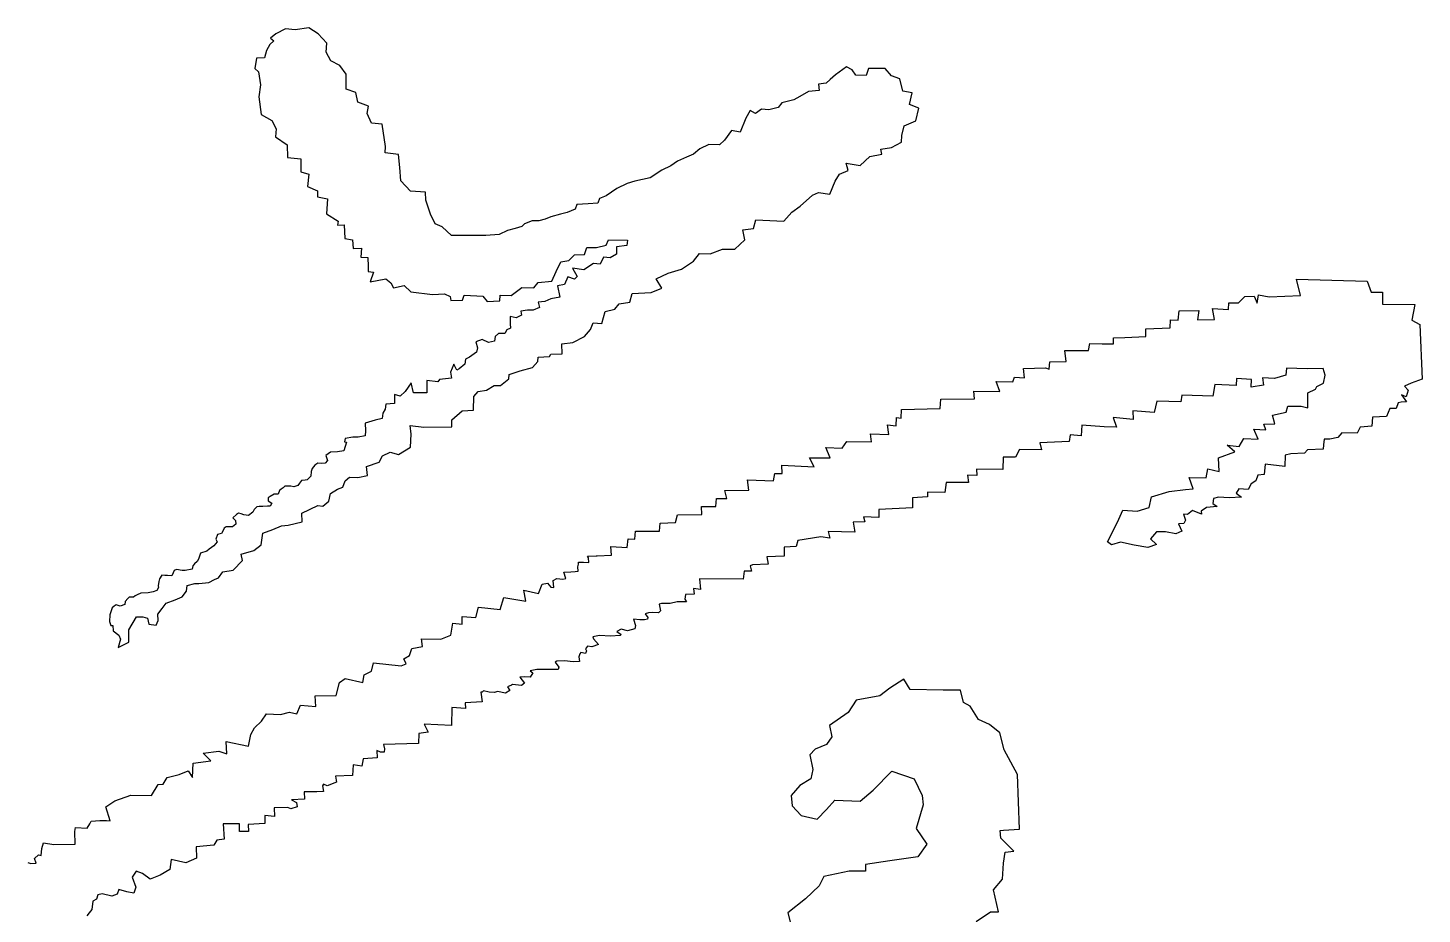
# Model space of a CAD drawing. Header units: inches. Extents: x -1128797 to -980297, y 1991282 to 2033282.
# Drawn here: x -995817.8 to -995566.9, y 1992525.2 to 1992684.8 of the extents above; entities that cross this region are included whole.
import ezdxf

# ---------------------------------------------------------------- set-up
doc = ezdxf.new("R2010")
doc.units = ezdxf.units.IN
doc.header["$MEASUREMENT"] = 0
doc.layers.add('XD修改V1.1', color=1, linetype='Continuous')

# ---------------------------------------------------------------- blocks, each defined once
blk = doc.blocks.new('A$C4CA6255D')
at = {"color": 240}
for p, q in [((293.74, 400.97), (291.89, 399.98)), ((295.63, 400.79), (293.74, 400.97)), ((298.33, 401.15), (295.63, 400.79)), ((300.17, 399.98), (298.33, 401.15)), ((290.72, 397.87), (290.04, 396.74)), ((291.48, 398.63), (290.72, 397.87)), ((291.89, 399.98), (290.85, 399.13)), ((290.85, 399.13), (291.48, 398.63)), ((301.84, 398.14), (300.17, 399.98)), ((301.7, 396.38), (301.84, 398.14)), ((288.11, 395.21), (287.75, 393.19)), ((289.68, 395.3), (288.11, 395.21)), ((290.04, 396.74), (289.68, 395.3)), ((302.6, 394.72), (301.7, 396.38)), ((287.75, 393.19), (288.51, 392.52)), ((288.51, 392.52), (288.87, 390)), ((304.4, 393.78), (302.6, 394.72)), ((305.58, 392.09), (304.4, 393.78)), ((305.58, 389.17), (305.58, 392.09)), ((403.3, 393.5), (401.14, 391.97)), ((404.38, 392.96), (403.3, 393.5)), ((405.1, 391.88), (404.38, 392.96)), ((407.62, 393.18), (407.17, 391.84)), ((409.15, 393.23), (407.62, 393.18)), ((410.86, 393.23), (409.15, 393.23)), ((412.08, 391.79), (410.86, 393.23)), ((288.87, 390), (288.56, 387.66)), ((399.34, 390.31), (397.81, 390.13)), ((397.81, 390.13), (397.99, 388.91)), ((400.1, 391.03), (399.34, 390.31)), ((401.14, 391.97), (400.1, 391.03)), ((407.17, 391.84), (405.1, 391.88)), ((413.74, 391.16), (412.08, 391.79)), ((414.33, 388.8), (413.74, 391.16)), ((288.56, 387.66), (289.01, 384.2)), ((307.47, 388.54), (305.58, 389.17)), ((307.88, 386.65), (307.47, 388.54)), ((309.99, 385.84), (307.88, 386.65)), ((393.03, 387.09), (390.65, 386.48)), ((394.16, 387.74), (393.03, 387.09)), ((395.87, 388.73), (394.16, 387.74)), ((397.99, 388.91), (395.87, 388.73)), ((416.13, 388.44), (414.33, 388.8)), ((415.63, 386.15), (416.13, 388.44)), ((289.01, 384.2), (291.08, 383.07)), ((309.68, 384.4), (309.99, 385.84)), ((310.53, 382.55), (309.68, 384.4)), ((384.48, 385), (383.67, 383.47)), ((385.52, 384.42), (384.48, 385)), ((386.69, 385.27), (385.52, 384.42)), ((388.17, 385.14), (386.69, 385.27)), ((389.97, 385.59), (388.17, 385.14)), ((390.65, 386.48), (389.97, 385.59)), ((417.43, 385.43), (415.63, 386.15)), ((416.85, 383), (417.43, 385.43)), ((291.08, 383.07), (291.93, 381.41)), ((291.93, 381.41), (291.79, 379.84)), ((312.65, 382.33), (310.53, 382.55)), ((313.29, 377.99), (312.65, 382.33)), ((383.67, 383.47), (382.57, 380.79)), ((414.1, 380.12), (414.55, 382.01)), ((414.55, 382.01), (416.85, 383)), ((291.79, 379.84), (294.09, 378.31)), ((379.47, 379.22), (378.52, 378.27)), ((380.82, 381.06), (379.47, 379.22)), ((382.57, 380.79), (380.82, 381.06)), ((412.12, 377.79), (414.06, 378.82)), ((414.06, 378.82), (414.1, 380.12)), ((294.09, 378.31), (294.14, 375.84)), ((294.14, 375.84), (296.75, 375.52)), ((313.24, 376.73), (313.29, 377.99)), ((315.81, 376.37), (313.24, 376.73)), ((316.08, 373.85), (315.81, 376.37)), ((372.08, 375.85), (370.28, 375.08)), ((373.43, 376.43), (372.08, 375.85)), ((374.69, 377.51), (373.43, 376.43)), ((376.45, 378.36), (374.69, 377.51)), ((378.52, 378.27), (376.45, 378.36)), ((405.95, 374.23), (407.89, 376.03)), ((407.89, 376.03), (410.23, 376.44)), ((410.01, 377.47), (412.12, 377.79)), ((410.23, 376.44), (410.01, 377.47)), ((296.75, 375.52), (296.75, 373)), ((296.75, 373), (298.32, 372.56)), ((316.31, 371.24), (316.08, 373.85)), ((367.27, 373.33), (364.97, 371.84)), ((369.02, 374.18), (367.27, 373.33)), ((370.28, 375.08), (369.02, 374.18)), ((401.95, 372.57), (403.66, 373.29)), ((403.21, 374.73), (405.95, 374.23)), ((403.66, 373.29), (403.21, 374.73)), ((298.32, 372.56), (298.05, 370.13)), ((318.2, 369.25), (316.31, 371.24)), ((360.47, 370.72), (358.49, 369.77)), ((362, 371.21), (360.47, 370.72)), ((364.97, 371.84), (362, 371.21)), ((400.05, 368.62), (401.12, 371.21)), ((401.12, 371.21), (401.95, 372.57)), ((298.05, 370.13), (299.99, 369.32)), ((299.99, 369.32), (299.99, 368.1)), ((299.99, 368.1), (301.97, 367.7)), ((301.97, 367.7), (301.79, 364.82)), ((321.13, 369.02), (318.2, 369.25)), ((321.18, 367.45), (321.13, 369.02)), ((355.09, 367.77), (354.73, 366.91)), ((356.35, 368.31), (355.09, 367.77)), ((358.49, 369.77), (356.35, 368.31)), ((394.25, 366.27), (396.64, 368.44)), ((396.64, 368.44), (397.85, 368.97)), ((397.85, 368.97), (400.05, 368.62)), ((301.79, 364.82), (304.04, 363.38)), ((322.08, 364.75), (321.18, 367.45)), ((348.74, 365.03), (347.48, 364.76)), ((350.32, 365.7), (348.74, 365.03)), ((350.64, 366.6), (350.32, 365.7)), ((352.89, 366.78), (350.64, 366.6)), ((354.73, 366.91), (352.89, 366.78)), ((391.05, 363.36), (392.65, 365.14)), ((392.65, 365.14), (394.25, 366.27)), ((304.04, 363.38), (303.94, 362.56)), ((303.94, 362.56), (305.19, 362.65)), ((305.19, 362.65), (305.38, 359.99)), ((322.98, 362.82), (322.08, 364.75)), ((324.37, 362.23), (322.98, 362.82)), ((326.17, 360.57), (324.37, 362.23)), ((339.88, 362.33), (338.62, 361.92)), ((340.46, 362.87), (339.88, 362.33)), ((341.9, 363.41), (340.46, 362.87)), ((343.25, 363.41), (341.9, 363.41)), ((344.47, 363.77), (343.25, 363.41)), ((345.55, 364.22), (344.47, 363.77)), ((347.48, 364.76), (345.55, 364.22)), ((385.15, 361.94), (385.58, 363.61)), ((385.58, 363.61), (391.05, 363.36)), ((305.38, 359.99), (306.83, 359.75)), ((306.83, 359.75), (306.95, 358.01)), ((332.85, 360.57), (326.17, 360.57)), ((335.51, 360.75), (332.85, 360.57)), ((337.13, 361.52), (335.51, 360.75)), ((338.62, 361.92), (337.13, 361.52)), ((356.35, 358.67), (356.83, 359.75)), ((356.83, 359.75), (360.55, 359.64)), ((360.55, 359.64), (360.38, 358.64)), ((381.47, 357.91), (383.47, 359.75)), ((383.05, 361.69), (385.15, 361.94)), ((383.47, 359.75), (383.05, 361.69)), ((306.95, 358.01), (308.58, 358.11)), ((308.58, 358.11), (308.46, 356.35)), ((349.09, 355.7), (350.2, 356.81)), ((350.2, 356.81), (352.16, 356.87)), ((352.16, 356.87), (352.61, 358.2)), ((352.61, 358.2), (354.49, 358.2)), ((354.49, 358.2), (356.35, 358.67)), ((358.37, 356.91), (357.17, 356.2)), ((358.39, 358.33), (358.37, 356.91)), ((360.38, 358.64), (358.39, 358.33)), ((373.4, 355.56), (374.61, 357.02)), ((374.61, 357.02), (376.67, 356.98)), ((376.67, 356.98), (379.09, 357.91)), ((379.09, 357.91), (381.47, 357.91)), ((308.46, 356.35), (309.82, 356.29)), ((309.82, 356.29), (309.91, 354.52)), ((309.91, 354.52), (309.88, 353.52)), ((346.64, 353.51), (347.51, 355.41)), ((347.51, 355.41), (349.09, 355.7)), ((349.81, 354.18), (350.74, 352.54)), ((352, 353.84), (349.81, 354.18)), ((353.93, 355.12), (352, 353.84)), ((355.21, 354.98), (353.93, 355.12)), ((355.86, 356.31), (355.21, 354.98)), ((357.17, 356.2), (355.86, 356.31)), ((368.46, 353.18), (371.06, 353.96)), ((371.06, 353.96), (373.4, 355.56)), ((309.88, 353.52), (310.97, 353.4)), ((310.97, 353.4), (310.32, 351.5)), ((310.32, 351.5), (313.33, 352.07)), ((313.33, 352.07), (314.3, 351.33)), ((314.3, 351.33), (314.84, 350.37)), ((342.26, 350.35), (343.08, 351.35)), ((343.08, 351.35), (345.79, 351.63)), ((345.79, 351.63), (346.64, 353.51)), ((348.92, 352.46), (348.27, 351.01)), ((350.17, 352.06), (348.92, 352.46)), ((350.74, 352.54), (350.17, 352.06)), ((366.11, 352.12), (368.46, 353.18)), ((367.22, 350.27), (366.11, 352.12)), ((491.2, 352.04), (504.94, 351.62)), ((491.94, 348.86), (491.2, 352.04)), ((504.94, 351.62), (505.74, 349.46)), ((314.84, 350.37), (316.94, 350.82)), ((316.94, 350.82), (318.25, 349.55)), ((318.25, 349.55), (322.46, 349.06)), ((322.46, 349.06), (324.84, 349.18)), ((324.84, 349.18), (325.93, 348.62)), ((325.93, 348.62), (326.02, 347.88)), ((328.32, 347.94), (328.63, 348.9)), ((328.63, 348.9), (331.11, 348.79)), ((331.11, 348.79), (332.27, 348.68)), ((332.27, 348.68), (333.13, 347.68)), ((335.6, 347.79), (335.71, 348.93)), ((335.71, 348.93), (337.82, 348.85)), ((337.82, 348.85), (338.84, 349.61)), ((338.84, 349.61), (339.92, 350.42)), ((339.92, 350.42), (342.26, 350.35)), ((347.3, 348.51), (345.54, 348.2)), ((348.27, 351.01), (346.88, 350.72)), ((346.88, 350.72), (347.3, 348.51)), ((360.97, 347.52), (361.45, 349.24)), ((361.45, 349.24), (365.18, 349.43)), ((365.18, 349.43), (367.22, 350.27)), ((479.86, 347.41), (481.05, 348.66)), ((481.05, 348.66), (482.93, 348.7)), ((482.93, 348.7), (483.48, 347.32)), ((483.48, 347.32), (483.76, 348.98)), ((483.76, 348.98), (485.84, 348.59)), ((485.84, 348.59), (491.94, 348.86)), ((505.74, 349.46), (507.99, 349.46)), ((507.99, 349.46), (507.99, 347.12)), ((326.02, 347.88), (328.32, 347.94)), ((333.13, 347.68), (335.6, 347.79)), ((341.02, 345.98), (339.74, 345.81)), ((339.74, 345.81), (339.85, 344.99)), ((342.13, 345.98), (341.02, 345.98)), ((343.35, 346.49), (342.13, 345.98)), ((344.37, 347.66), (343.12, 347.57)), ((343.12, 347.57), (343.35, 346.49)), ((345.54, 348.2), (344.37, 347.66)), ((356.19, 345.73), (358.05, 346.18)), ((358.05, 346.18), (358.89, 347.22)), ((358.89, 347.22), (360.97, 347.52)), ((468.05, 344.04), (468.23, 345.85)), ((468.23, 345.85), (472.1, 345.91)), ((472.1, 345.91), (471.81, 344.1)), ((474.79, 346.3), (477.87, 346.13)), ((475.16, 344.13), (474.79, 346.3)), ((477.87, 346.13), (477.94, 347.42)), ((477.94, 347.42), (479.86, 347.41)), ((507.99, 347.12), (514.28, 347.06)), ((514.28, 347.06), (513.67, 343.99)), ((337.64, 344.76), (337.64, 343.31)), ((338.83, 344.48), (337.64, 344.76)), ((337.64, 343.31), (337.69, 342.43)), ((339.85, 344.99), (338.83, 344.48)), ((353.35, 342.18), (353.86, 343.48)), ((353.86, 343.48), (355.52, 343.37)), ((355.52, 343.37), (356.19, 345.73)), ((466.51, 342.49), (466.54, 344.06)), ((466.54, 344.06), (468.05, 344.04)), ((471.81, 344.1), (475.16, 344.13)), ((513.67, 343.99), (515.22, 343.2)), ((515.22, 343.2), (515.69, 332.48)), ((334.7, 340.85), (334.59, 339.91)), ((335.33, 341.41), (334.7, 340.85)), ((336.58, 341.41), (335.33, 341.41)), ((336.95, 342.15), (336.58, 341.41)), ((337.69, 342.43), (336.95, 342.15)), ((349.9, 339.63), (352.17, 340.81)), ((352.17, 340.81), (353.35, 342.18)), ((455.41, 340.56), (457.63, 340.64)), ((455.43, 339.37), (455.41, 340.56)), ((457.63, 340.64), (461.73, 340.83)), ((461.73, 340.83), (461.78, 342.35)), ((461.78, 342.35), (466.51, 342.49)), ((331.07, 337.76), (329.7, 336.76)), ((332.15, 340.25), (330.92, 339.77)), ((330.92, 339.77), (331.24, 338.61)), ((331.24, 338.61), (331.07, 337.76)), ((333.4, 339.63), (332.15, 340.25)), ((334.59, 339.91), (333.4, 339.63)), ((347.7, 339.4), (349.9, 339.63)), ((347.79, 337.44), (347.7, 339.4)), ((445.91, 338.1), (450.53, 338.1)), ((446.21, 335.95), (445.91, 338.1)), ((450.53, 338.1), (450.81, 339.48)), ((450.81, 339.48), (453.21, 339.38)), ((453.21, 339.38), (455.43, 339.37)), ((326.66, 335.41), (325.97, 333.88)), ((327.23, 334.26), (326.66, 335.41)), ((328.79, 335.4), (327.68, 334.49)), ((328.93, 336.42), (328.79, 335.4)), ((329.7, 336.76), (328.93, 336.42)), ((341.98, 334.74), (343.02, 335.91)), ((343.02, 335.91), (343.1, 336.78)), ((343.1, 336.78), (345.34, 336.95)), ((345.34, 336.95), (345.56, 337.39)), ((345.56, 337.39), (347.79, 337.44)), ((442.87, 334.46), (442.98, 335.9)), ((442.98, 335.9), (446.21, 335.95)), ((321.34, 332.24), (321.34, 329.85)), ((323.53, 331.95), (321.34, 332.24)), ((323.81, 332.44), (323.53, 331.95)), ((326.2, 332.66), (323.81, 332.44)), ((325.97, 333.88), (326.2, 332.66)), ((327.68, 334.49), (327.23, 334.26)), ((335.72, 331.25), (337.37, 332.53)), ((337.37, 332.53), (337.45, 333.4)), ((337.45, 333.4), (339.61, 334.13)), ((339.61, 334.13), (341.98, 334.74)), ((435.79, 331.97), (436.08, 332.91)), ((436.08, 332.91), (438.06, 332.76)), ((437.85, 334.55), (442.14, 334.69)), ((438.06, 332.76), (437.85, 334.55)), ((442.14, 334.69), (442.87, 334.46)), ((479.46, 332.63), (479.36, 331.25)), ((482.38, 332.42), (479.46, 332.63)), ((482.3, 330.9), (482.38, 332.42)), ((484.52, 332.76), (484.72, 331.3)), ((486.88, 332.62), (484.52, 332.76)), ((489.06, 333.3), (486.88, 332.62)), ((489.24, 334.64), (489.06, 333.3)), ((493.27, 334.53), (489.24, 334.64)), ((496.36, 334.56), (493.27, 334.53)), ((496.78, 333.27), (496.36, 334.56)), ((496.43, 331.69), (496.78, 333.27)), ((515.69, 332.48), (513.59, 331.71)), ((315.04, 329.52), (315.07, 327.76)), ((316.16, 329.14), (315.04, 329.52)), ((317.16, 330.11), (316.16, 329.14)), ((318.29, 331.75), (317.16, 330.11)), ((318.78, 329.82), (318.29, 331.75)), ((321.34, 329.85), (318.78, 329.82)), ((330.57, 329.09), (331.38, 330.06)), ((331.38, 330.06), (332.98, 330.36)), ((332.98, 330.36), (334.49, 331.25)), ((334.49, 331.25), (335.72, 331.25)), ((428.15, 330.14), (433.27, 330.06)), ((428.3, 328.62), (428.15, 330.14)), ((432.51, 332.03), (435.79, 331.97)), ((433.27, 330.06), (432.51, 332.03)), ((475.22, 331.45), (474.84, 329.15)), ((479.36, 331.25), (475.22, 331.45)), ((484.72, 331.3), (482.3, 330.9)), ((493.39, 329.79), (494.89, 330.53)), ((493.39, 326.87), (493.39, 329.79)), ((494.89, 330.53), (495.17, 331.05)), ((495.17, 331.05), (496.43, 331.69)), ((511.64, 329.45), (512.65, 328.03)), ((512.58, 329.06), (511.64, 329.45)), ((513.59, 331.71), (512.27, 331.13)), ((512.27, 331.13), (512.99, 330.34)), ((512.99, 330.34), (512.58, 329.06)), ((313.36, 327.62), (313.25, 326.63)), ((315.07, 327.76), (313.36, 327.62)), ((330.46, 326.43), (330.57, 329.09)), ((414.02, 326.58), (421.61, 326.74)), ((421.61, 326.74), (421.73, 328.56)), ((421.73, 328.56), (428.3, 328.62)), ((463.91, 328.2), (463.38, 326)), ((468.61, 328.08), (463.91, 328.2)), ((468.76, 329.35), (468.61, 328.08)), ((474.84, 329.15), (468.76, 329.35)), ((489.14, 326.06), (489.48, 327.22)), ((489.48, 327.22), (492.09, 327.22)), ((492.09, 327.22), (493.39, 326.87)), ((509.39, 326.75), (508.74, 325.21)), ((510.6, 326.77), (509.39, 326.75)), ((511.03, 327.86), (510.6, 326.77)), ((511.61, 328), (511.03, 327.86)), ((512.65, 328.03), (511.61, 328)), ((311.29, 324.5), (309.3, 323.87)), ((312.62, 324.78), (311.29, 324.5)), ((312.74, 325.83), (312.62, 324.78)), ((313.25, 326.63), (312.74, 325.83)), ((326.26, 324.53), (328.28, 326.29)), ((326.26, 323.17), (326.26, 324.53)), ((328.28, 326.29), (330.46, 326.43)), ((412.99, 323.35), (413.05, 325.02)), ((413.05, 325.02), (413.96, 324.88)), ((413.96, 324.88), (414.02, 326.58)), ((455.36, 324.98), (456, 323.11)), ((459.25, 324.59), (455.36, 324.98)), ((459.21, 326.27), (459.25, 324.59)), ((463.38, 326), (459.21, 326.27)), ((486.46, 325.46), (489.14, 326.06)), ((486.92, 323.75), (486.46, 325.46)), ((506.04, 325.04), (505.89, 323.28)), ((508.74, 325.21), (506.04, 325.04)), ((309.33, 321.43), (307.93, 321.15)), ((309.3, 323.87), (309.38, 322.42)), ((309.38, 322.42), (309.33, 321.43)), ((318.12, 323.43), (320.78, 323.12)), ((318.32, 321.73), (318.12, 323.43)), ((318.18, 319.19), (318.32, 321.73)), ((320.78, 323.12), (326.26, 323.17)), ((408.01, 321.79), (411.57, 321.65)), ((408.16, 320.22), (408.01, 321.79)), ((411.33, 323.59), (412.99, 323.35)), ((411.57, 321.65), (411.33, 323.59)), ((446.99, 321.59), (446.76, 320.31)), ((449.1, 321.41), (446.99, 321.59)), ((449.27, 323.49), (449.1, 321.41)), ((453.6, 323.16), (449.27, 323.49)), ((456, 323.11), (453.6, 323.16)), ((482.87, 322.71), (485.18, 322.61)), ((483.7, 320.78), (482.87, 322.71)), ((484.77, 323.68), (486.92, 323.75)), ((485.18, 322.61), (484.77, 323.68)), ((500, 321.97), (499.27, 321.1)), ((502.99, 321.92), (500, 321.97)), ((503.6, 323.13), (502.99, 321.92)), ((505.89, 323.28), (503.6, 323.13)), ((305.65, 320.16), (305.17, 318.46)), ((305.43, 320.89), (305.29, 320.24)), ((305.29, 320.24), (305.65, 320.16)), ((306.94, 321.17), (305.43, 320.89)), ((307.93, 321.15), (306.94, 321.17)), ((315.86, 317.79), (318.18, 319.19)), ((399.29, 319.13), (402.48, 318.98)), ((400.13, 317.12), (399.29, 319.13)), ((402.48, 318.98), (403.35, 320.28)), ((403.35, 320.28), (408.16, 320.22)), ((437.06, 318.75), (436.33, 317.26)), ((441.38, 318.67), (437.06, 318.75)), ((446.76, 320.31), (441.07, 320.05)), ((441.07, 320.05), (441.38, 318.67)), ((477.66, 319.57), (479.98, 319.33)), ((479.11, 318.26), (477.66, 319.57)), ((479.98, 319.33), (480.88, 320.9)), ((480.88, 320.9), (483.7, 320.78)), ((493.31, 318.66), (492.73, 318.04)), ((496.37, 318.81), (493.31, 318.66)), ((496.42, 319.68), (496.37, 318.81)), ((496.59, 320.78), (496.42, 319.68)), ((497.68, 320.76), (496.59, 320.78)), ((499.27, 321.1), (497.68, 320.76)), ((300.08, 316.05), (299.51, 315.71)), ((300.76, 315.99), (300.08, 316.05)), ((301.53, 316.08), (300.76, 315.99)), ((301.96, 316.59), (301.53, 316.08)), ((302.55, 318.24), (301.67, 317.58)), ((301.67, 317.58), (301.96, 316.59)), ((303.89, 318.27), (302.55, 318.24)), ((305.17, 318.46), (303.89, 318.27)), ((309.57, 315.39), (312.03, 316.26)), ((312.03, 316.26), (312.73, 317.48)), ((312.73, 317.48), (314.18, 318.24)), ((314.18, 318.24), (315.86, 317.79)), ((396.05, 317.12), (400.13, 317.12)), ((397.01, 315.38), (396.05, 317.12)), ((433.9, 317.25), (433.84, 314.86)), ((436.33, 317.26), (433.9, 317.25)), ((475.95, 317.1), (479.11, 318.26)), ((476.07, 314.47), (475.95, 317.1)), ((485.05, 315.88), (484.85, 313.85)), ((488.86, 315.42), (485.05, 315.88)), ((488.98, 317.64), (488.86, 315.42)), ((490.04, 317.93), (488.98, 317.64)), ((492.73, 318.04), (490.04, 317.93)), ((298.74, 313.52), (298, 312.84)), ((298.8, 314.43), (298.74, 313.52)), ((298.74, 313.52), (298.74, 313.52)), ((299, 315.03), (298.8, 314.43)), ((299.51, 315.71), (299, 315.03)), ((305.4, 312.64), (306.24, 313.31)), ((306.24, 313.31), (307.91, 313.28)), ((307.91, 313.28), (309.79, 313.67)), ((309.79, 313.67), (309.57, 315.39)), ((389.05, 312.64), (389.31, 314.04)), ((389.31, 314.04), (390.75, 314.04)), ((390.7, 315.68), (397.01, 315.38)), ((390.75, 314.04), (390.7, 315.68)), ((426.92, 313.71), (427.12, 312.3)), ((428.76, 313.68), (426.92, 313.71)), ((428.71, 314.89), (428.76, 313.68)), ((433.84, 314.86), (428.71, 314.89)), ((470.21, 313.26), (473.56, 313.19)), ((470.97, 311.07), (470.21, 313.26)), ((473.56, 313.19), (473.85, 314.95)), ((473.85, 314.95), (476.07, 314.47)), ((483.59, 313.75), (483.25, 312.64)), ((484.85, 313.85), (483.59, 313.75)), ((292.57, 310.71), (292.34, 310.02)), ((292.92, 310.97), (292.57, 310.71)), ((292.57, 310.71), (292.57, 310.71)), ((293.31, 311.28), (292.92, 310.97)), ((292.92, 310.97), (292.92, 310.97)), ((293.65, 311.56), (293.31, 311.28)), ((294.22, 311.59), (293.65, 311.56)), ((294.82, 311.59), (294.22, 311.59)), ((295.39, 311.45), (294.82, 311.59)), ((296.18, 311.73), (295.39, 311.45)), ((296.5, 312.16), (296.18, 311.73)), ((296.18, 311.73), (296.18, 311.73)), ((296.92, 312.67), (296.5, 312.16)), ((297.58, 312.73), (296.92, 312.67)), ((296.92, 312.67), (296.92, 312.67)), ((298, 312.84), (297.58, 312.73)), ((297.58, 312.73), (297.58, 312.73)), ((302.52, 310.12), (303.89, 310.99)), ((303.89, 310.99), (304.95, 311.41)), ((304.95, 311.41), (305.4, 312.64)), ((379.57, 310.75), (384.26, 310.79)), ((379.93, 309.15), (379.57, 310.75)), ((383.99, 312.84), (389.05, 312.64)), ((384.26, 310.79), (383.99, 312.84)), ((419.15, 310.41), (419.15, 309.52)), ((422.5, 310.34), (419.15, 310.41)), ((422.74, 312.31), (422.5, 310.34)), ((427.12, 312.3), (422.74, 312.31)), ((462.88, 309.47), (466.28, 310.51)), ((466.28, 310.51), (469.47, 310.92)), ((469.47, 310.92), (470.97, 311.07)), ((479.92, 311.07), (479.41, 310.2)), ((481.73, 310.9), (479.92, 311.07)), ((482.34, 312.06), (481.73, 310.9)), ((483.25, 312.64), (482.34, 312.06)), ((290.24, 307.66), (289.36, 307.6)), ((290.78, 307.66), (290.24, 307.66)), ((290.78, 309.59), (290.38, 309.33)), ((290.38, 309.33), (290.41, 308.68)), ((290.41, 308.68), (291.12, 308.28)), ((291.54, 310.04), (290.78, 309.59)), ((291.12, 308.28), (290.78, 307.66)), ((291.12, 308.28), (291.12, 308.28)), ((292.34, 310.02), (291.54, 310.04)), ((296.93, 306.27), (300.11, 307.81)), ((300.11, 307.81), (301.06, 307.64)), ((301.06, 307.64), (302.24, 308.62)), ((302.24, 308.62), (302.52, 310.12)), ((375.02, 307.63), (377.77, 307.59)), ((375.07, 306.02), (375.02, 307.63)), ((377.77, 307.59), (377.89, 309.2)), ((377.89, 309.2), (379.93, 309.15)), ((416.18, 309.32), (416.16, 307.34)), ((419.15, 309.52), (416.18, 309.32)), ((462.43, 307.43), (462.88, 309.47)), ((474.97, 309.14), (474.8, 308.18)), ((474.8, 308.18), (475.65, 307.62)), ((475.91, 309.41), (474.97, 309.14)), ((477.99, 309.33), (475.91, 309.41)), ((480.43, 309.45), (477.99, 309.33)), ((479.41, 310.2), (480.43, 309.45)), ((284.21, 306.07), (283.5, 305.39)), ((283.5, 305.39), (283.97, 304.89)), ((284.61, 306.3), (284.21, 306.07)), ((285.09, 306.15), (284.61, 306.3)), ((285.66, 305.96), (285.09, 306.15)), ((286.57, 305.84), (285.66, 305.96)), ((287.37, 306.47), (286.57, 305.84)), ((286.57, 305.84), (286.57, 305.84)), ((287.65, 307.03), (287.37, 306.47)), ((287.37, 306.47), (287.37, 306.47)), ((288.16, 307.52), (287.65, 307.03)), ((288.65, 307.6), (288.16, 307.52)), ((288.16, 307.52), (288.16, 307.52)), ((289.36, 307.6), (288.65, 307.6)), ((297.01, 304.6), (296.93, 306.27)), ((369.9, 304.46), (370.29, 305.95)), ((370.29, 305.95), (375.07, 306.02)), ((406.61, 305.56), (406.88, 304.6)), ((409.61, 305.43), (406.61, 305.56)), ((416.16, 307.34), (409.61, 307.01)), ((409.61, 307.01), (409.61, 305.43)), ((456.2, 304.54), (457.28, 306.9)), ((457.28, 306.9), (460.06, 306.71)), ((460.06, 306.71), (462.43, 307.43)), ((469.1, 306.12), (469.48, 304.91)), ((469.87, 306.07), (469.1, 306.12)), ((469.48, 304.91), (469.17, 304.31)), ((470.84, 306.84), (469.87, 306.07)), ((472.65, 306.12), (470.84, 306.84)), ((473.59, 307.44), (472.57, 306.67)), ((472.57, 306.67), (472.65, 306.12)), ((475.65, 307.62), (473.59, 307.44)), ((281.27, 302.33), (280.51, 302.11)), ((281.53, 302.76), (281.27, 302.33)), ((281.76, 303.38), (281.53, 302.76)), ((282.21, 303.64), (281.76, 303.38)), ((283.43, 303.64), (282.21, 303.64)), ((284.09, 304.15), (283.43, 303.64)), ((283.97, 304.89), (284.09, 304.15)), ((289, 300.14), (289.31, 302.4)), ((289.31, 302.4), (291.29, 303.1)), ((291.29, 303.1), (292.97, 303.82)), ((292.97, 303.82), (294.31, 303.93)), ((294.31, 303.93), (297.01, 304.6)), ((361.96, 301.22), (362.08, 302.77)), ((362.08, 302.77), (366.82, 302.8)), ((366.82, 302.8), (366.95, 304.33)), ((366.95, 304.33), (369.9, 304.46)), ((399.71, 302.73), (400.05, 301.39)), ((404.96, 302.58), (399.71, 302.73)), ((406.88, 304.6), (404.58, 304.52)), ((404.58, 304.52), (404.96, 302.58)), ((454.27, 300.68), (456.2, 304.54)), ((463.81, 302.67), (462.69, 301.28)), ((465.57, 302.64), (463.81, 302.67)), ((467.58, 302.26), (465.57, 302.64)), ((468.81, 302.79), (467.58, 302.26)), ((469.17, 304.31), (468.11, 304.21)), ((468.11, 304.21), (468.81, 302.79)), ((279.77, 299.89), (278.86, 299.24)), ((280.42, 300.69), (279.77, 299.89)), ((280.51, 302.11), (280.16, 301.2)), ((280.16, 301.2), (280.42, 300.69)), ((287.6, 299.02), (289, 300.14)), ((357.32, 299.77), (360.47, 299.57)), ((357.42, 298.07), (357.32, 299.77)), ((360.47, 299.57), (360.69, 301.26)), ((360.69, 301.26), (361.96, 301.22)), ((391.14, 299.65), (391.13, 297.88)), ((393.5, 299.79), (391.14, 299.65)), ((393.82, 300.98), (393.5, 299.79)), ((398.28, 301.65), (393.82, 300.98)), ((400.05, 301.39), (398.28, 301.65)), ((455.06, 300.13), (454.27, 300.68)), ((456.78, 300.66), (455.06, 300.13)), ((459.46, 300.03), (456.78, 300.66)), ((462.14, 299.62), (459.46, 300.03)), ((463.85, 300.17), (462.14, 299.62)), ((462.69, 301.28), (463.85, 300.17)), ((276.5, 296.83), (275.99, 296.43)), ((276.78, 297.31), (276.5, 296.83)), ((277.18, 298.5), (276.78, 297.31)), ((278.43, 298.9), (277.18, 298.5)), ((278.86, 299.24), (278.43, 298.9)), ((278.43, 298.9), (278.43, 298.9)), ((283.55, 295.17), (285.4, 297.04)), ((285.12, 298.27), (287.6, 299.02)), ((285.4, 297.04), (285.12, 298.27)), ((350.98, 296.73), (351.96, 296.74)), ((351.96, 296.74), (352.98, 296.65)), ((352.73, 297.9), (354.44, 297.95)), ((352.93, 297.57), (352.73, 297.9)), ((352.98, 296.65), (352.93, 297.57)), ((354.44, 297.95), (354.62, 297.94)), ((354.62, 297.94), (357.42, 298.07)), ((391.13, 297.88), (387.72, 297.8)), ((387.72, 297.8), (387.99, 296.32)), ((269.61, 294.2), (269.15, 293.49)), ((270.18, 294.14), (269.61, 294.2)), ((270.74, 294.11), (270.18, 294.14)), ((271.57, 294.06), (270.74, 294.11)), ((271.82, 294.62), (271.57, 294.06)), ((272.02, 295.13), (271.82, 294.62)), ((272.51, 295.28), (272.02, 295.13)), ((273.59, 295.11), (272.51, 295.28)), ((274.16, 295.11), (273.59, 295.11)), ((275.56, 295.38), (274.16, 295.11)), ((275.64, 296), (275.56, 295.38)), ((275.56, 295.38), (275.56, 295.38)), ((275.99, 296.43), (275.64, 296)), ((275.64, 296), (275.64, 296)), ((280.69, 293.64), (281.54, 294.86)), ((281.54, 294.86), (283.55, 295.17)), ((348.11, 294.8), (349.49, 294.84)), ((348.53, 293.54), (348.11, 294.8)), ((349.49, 294.84), (350.32, 294.9)), ((350.32, 294.9), (350.89, 294.99)), ((350.85, 295.83), (350.97, 296.32)), ((350.89, 294.99), (350.85, 295.83)), ((350.97, 296.32), (350.98, 296.73)), ((383.34, 294.97), (383.11, 293.42)), ((384.77, 294.97), (383.34, 294.97)), ((384.96, 296.23), (384.48, 296.03)), ((384.48, 296.03), (384.77, 294.97)), ((387.99, 296.32), (384.96, 296.23)), ((268.95, 291.78), (268.67, 291.22)), ((269.01, 292.95), (268.92, 292.12)), ((268.92, 292.12), (268.95, 291.78)), ((269.15, 293.49), (269.01, 292.95)), ((274.43, 291.04), (274.54, 292.16)), ((274.54, 292.16), (276.03, 292.55)), ((276.03, 292.55), (276.81, 292.58)), ((276.81, 292.58), (278.82, 292.77)), ((278.82, 292.77), (279.88, 293.33)), ((279.88, 293.33), (280.69, 293.64)), ((343.18, 290.6), (343.86, 292.4)), ((343.86, 292.4), (344.95, 292.61)), ((344.95, 292.61), (345.58, 291.82)), ((345.58, 291.82), (346.13, 291.8)), ((346.04, 293.14), (346.76, 293.55)), ((346.13, 291.8), (346.04, 293.14)), ((346.76, 293.55), (347.91, 293.41)), ((347.91, 293.41), (348.53, 293.54)), ((373.4, 291.56), (373.55, 290.47)), ((374.78, 291.38), (373.4, 291.56)), ((374.61, 293.46), (374.78, 291.38)), ((383.11, 293.42), (374.61, 293.46)), ((262.44, 289.03), (262.41, 288.46)), ((262.95, 289.65), (262.44, 289.03)), ((262.44, 289.03), (262.44, 289.03)), ((263.27, 289.88), (262.95, 289.65)), ((262.95, 289.65), (262.95, 289.65)), ((263.64, 289.88), (263.27, 289.88)), ((264.09, 289.91), (263.64, 289.88)), ((264.43, 290.16), (264.09, 289.91)), ((264.77, 290.34), (264.43, 290.16)), ((265.54, 290.7), (264.77, 290.34)), ((266.93, 290.76), (265.54, 290.7)), ((267.9, 290.93), (266.93, 290.76)), ((268.67, 291.22), (267.9, 290.93)), ((268.67, 291.22), (268.67, 291.22)), ((269.68, 287.64), (270.49, 288.72)), ((270.49, 288.72), (272.25, 289.37)), ((272.25, 289.37), (273.59, 289.95)), ((273.59, 289.95), (274.43, 291.04)), ((335.71, 287.5), (336.38, 289.84)), ((336.38, 289.84), (340.71, 289.13)), ((340.33, 291.23), (343.18, 290.6)), ((340.71, 289.13), (340.33, 291.23)), ((367.19, 288.68), (366.73, 288.5)), ((368.86, 288.65), (367.19, 288.68)), ((370.21, 289), (368.86, 288.65)), ((372.07, 289), (370.21, 289)), ((371.85, 290.38), (371.76, 289.51)), ((371.76, 289.51), (372.07, 289)), ((373.55, 290.47), (371.85, 290.38)), ((259.48, 286.43), (259.39, 285.12)), ((259.93, 287.82), (259.48, 286.43)), ((260.3, 288.1), (259.93, 287.82)), ((260.73, 288.41), (260.3, 288.1)), ((261.47, 288.1), (260.73, 288.41)), ((262.41, 288.46), (261.47, 288.1)), ((262.41, 288.46), (262.41, 288.46)), ((263.17, 283.52), (264.7, 286.01)), ((264.7, 286.01), (265.9, 286.01)), ((265.9, 286.01), (266.8, 285.79)), ((268.81, 286.55), (269.68, 287.64)), ((268.93, 285.32), (268.81, 286.55)), ((328.24, 286.11), (330.92, 285.94)), ((328.28, 284.6), (328.24, 286.11)), ((330.92, 285.94), (331.47, 287.96)), ((331.47, 287.96), (335.71, 287.5)), ((364.65, 286.83), (363.96, 286.64)), ((363.96, 286.64), (364.51, 285.88)), ((364.51, 285.88), (364.45, 285.57)), ((365.51, 286.92), (364.65, 286.83)), ((366.61, 286.83), (365.51, 286.92)), ((366.96, 287.24), (366.61, 286.83)), ((366.73, 288.5), (366.96, 287.24)), ((259.39, 285.12), (259.68, 284.33)), ((259.68, 284.33), (260.07, 284.33)), ((260.07, 284.33), (260.1, 283.3)), ((260.1, 283.3), (261.21, 282.48)), ((263.17, 281.12), (263.17, 283.52)), ((266.8, 285.79), (267.08, 284.59)), ((267.08, 284.59), (268.51, 284.4)), ((268.51, 284.4), (268.93, 285.32)), ((326.04, 282.48), (326.46, 284.79)), ((326.46, 284.79), (328.28, 284.6)), ((359.28, 283.65), (358.45, 283.19)), ((358.45, 283.19), (359.32, 282.57)), ((360.54, 283.3), (359.28, 283.65)), ((361.97, 283.71), (360.54, 283.3)), ((361.72, 285.58), (362.13, 284.33)), ((362.98, 285.48), (361.72, 285.58)), ((362.13, 284.33), (361.97, 283.71)), ((363.89, 285.46), (362.98, 285.48)), ((364.45, 285.57), (363.89, 285.46)), ((261.55, 281.71), (261.1, 280.06)), ((261.1, 280.06), (263.17, 281.12)), ((261.21, 282.48), (261.55, 281.71)), ((320.29, 281.77), (324.07, 281.69)), ((320.54, 280.22), (320.29, 281.77)), ((324.07, 281.69), (326.04, 282.48)), ((354.85, 280.61), (353.6, 280.16)), ((355.1, 282.39), (353.8, 282.16)), ((353.8, 282.16), (353.88, 281.76)), ((353.88, 281.76), (354.85, 280.61)), ((357.2, 282.29), (355.1, 282.39)), ((359.11, 282.39), (357.2, 282.29)), ((359.32, 282.57), (359.11, 282.39)), ((261.1, 280.06), (261.1, 280.06)), ((316.84, 277.83), (317.98, 278.46)), ((317.31, 276.86), (316.84, 277.83)), ((317.98, 278.46), (318.4, 279.88)), ((318.4, 279.88), (320.54, 280.22)), ((351.21, 278.8), (351.01, 278.21)), ((351.01, 278.21), (351.14, 277.29)), ((351.42, 279.08), (351.21, 278.8)), ((352.31, 278.85), (351.42, 279.08)), ((352.53, 279.41), (352.31, 278.85)), ((352.73, 280.32), (352.32, 279.79)), ((352.32, 279.79), (352.53, 279.41)), ((353.6, 280.16), (352.73, 280.32)), ((309.12, 274.68), (310.54, 275.4)), ((310.54, 275.4), (310.96, 277.03)), ((310.96, 277.03), (316.34, 276.49)), ((316.34, 276.49), (317.31, 276.86)), ((342.03, 275.08), (341.52, 274.23)), ((342.83, 275.76), (341.54, 275.52)), ((341.54, 275.52), (342.03, 275.08)), ((343.44, 275.78), (342.83, 275.76)), ((345.44, 275.78), (343.44, 275.78)), ((347, 275.78), (345.44, 275.78)), ((346.74, 277.38), (346.4, 277.16)), ((346.4, 277.16), (347.15, 276.19)), ((348.25, 277.42), (346.74, 277.38)), ((347.15, 276.19), (347, 275.78)), ((349.91, 277.24), (348.25, 277.42)), ((351.14, 277.29), (349.91, 277.24)), ((303.68, 270.68), (304.31, 273.19)), ((304.31, 273.19), (305.42, 274.01)), ((305.42, 274.01), (308.87, 273.21)), ((308.87, 273.21), (309.12, 274.68)), ((337.86, 272.68), (337.11, 272.33)), ((337.11, 272.33), (337.55, 271.67)), ((338.12, 272.85), (337.86, 272.68)), ((339.85, 272.65), (338.12, 272.85)), ((340.51, 274.32), (339.55, 274.22)), ((339.55, 274.22), (340.46, 273.11)), ((340.46, 273.11), (339.85, 272.65)), ((341.52, 274.23), (340.51, 274.32)), ((414.5, 273.83), (411.76, 272.11)), ((415.72, 271.81), (414.5, 273.83)), ((299.53, 270.59), (303.68, 270.68)), ((299.7, 268.49), (299.53, 270.59)), ((332.19, 271.34), (331.9, 271.31)), ((331.9, 271.31), (332.15, 269.41)), ((332.45, 271.61), (332.19, 271.34)), ((333.53, 271.35), (332.45, 271.61)), ((334.58, 271.23), (333.53, 271.35)), ((335.17, 271.46), (334.58, 271.23)), ((336.73, 271.11), (335.17, 271.46)), ((337.55, 271.67), (336.73, 271.11)), ((337.55, 271.67), (337.55, 271.67)), ((405.17, 269.78), (403.65, 267.35)), ((409.84, 270.59), (405.17, 269.78)), ((411.76, 272.11), (409.84, 270.59)), ((422.2, 271.71), (415.72, 271.81)), ((425.55, 271.71), (422.2, 271.71)), ((426.16, 269.28), (425.55, 271.71)), ((289.07, 265.68), (290.08, 267.11)), ((290.08, 267.11), (292.77, 266.94)), ((292.77, 266.94), (294.53, 267.4)), ((294.53, 267.4), (296, 267.07)), ((296, 267.07), (296.67, 268.79)), ((296.67, 268.79), (299.7, 268.49)), ((326.26, 268.3), (326.18, 264.81)), ((328.93, 268.15), (326.26, 268.3)), ((332.15, 269.41), (328.85, 269.24)), ((328.85, 269.24), (328.93, 268.15)), ((403.65, 267.35), (400, 264.82)), ((427.47, 268.57), (426.16, 269.28)), ((429.1, 265.99), (427.47, 268.57)), ((287.01, 263.04), (287.73, 264.38)), ((287.73, 264.38), (289.07, 265.68)), ((320.82, 265.05), (321.63, 263.48)), ((326.18, 264.81), (320.82, 265.05)), ((400, 264.82), (400.41, 262.59)), ((431.23, 264.98), (429.1, 265.99)), ((433.26, 263.36), (431.23, 264.98)), ((282.19, 261.66), (286.55, 260.74)), ((282.3, 259.24), (282.19, 261.66)), ((286.55, 260.74), (287.01, 263.04)), ((319.82, 263.26), (319.74, 261.28)), ((321.63, 263.48), (319.82, 263.26)), ((400.41, 262.59), (399.39, 261.08)), ((434.07, 260.02), (433.26, 263.36)), ((277.72, 259.37), (280.75, 259.79)), ((279.19, 257.9), (277.72, 259.37)), ((280.75, 259.79), (282.3, 259.24)), ((311.59, 259.9), (311.67, 258.47)), ((312.32, 259.61), (311.59, 259.9)), ((313, 259.61), (312.32, 259.61)), ((319.74, 261.28), (312.9, 261.09)), ((312.9, 261.09), (313.11, 260.23)), ((313.11, 260.23), (313, 259.61)), ((397.16, 260.16), (396.15, 259.05)), ((396.15, 259.05), (396.76, 256.22)), ((399.39, 261.08), (397.16, 260.16)), ((436.71, 255.26), (434.07, 260.02)), ((272.98, 255.21), (274.78, 255.97)), ((274.78, 255.97), (275.62, 254.63)), ((275.62, 254.63), (275.75, 257.44)), ((275.75, 257.44), (279.19, 257.9)), ((306.98, 257.14), (306.86, 255.01)), ((308.64, 256.84), (306.98, 257.14)), ((308.9, 258.27), (308.64, 256.84)), ((311.67, 258.47), (308.9, 258.27)), ((396.76, 256.22), (396.35, 254.39)), ((408.52, 252.17), (412.17, 255.91)), ((412.17, 255.91), (416.53, 254.39)), ((267.6, 251.1), (268.9, 253.29)), ((268.9, 253.29), (269.87, 253.33)), ((269.87, 253.33), (270.63, 254.67)), ((270.63, 254.67), (272.98, 255.21)), ((301.2, 253.35), (300.97, 253.02)), ((301.88, 253.03), (301.2, 253.35)), ((303.7, 253.72), (301.88, 253.03)), ((306.86, 255.01), (303.54, 254.91)), ((303.54, 254.91), (303.7, 253.72)), ((396.35, 254.39), (394.22, 253.08)), ((416.53, 254.39), (418.05, 251.15)), ((416.53, 254.39), (416.53, 254.39)), ((437.11, 244.52), (436.71, 255.26)), ((260.46, 250.06), (263.57, 251.19)), ((263.57, 251.19), (267.6, 251.1)), ((297.4, 251.87), (297.46, 250.41)), ((299.85, 251.87), (297.4, 251.87)), ((301.21, 251.89), (299.85, 251.87)), ((300.97, 253.02), (301.21, 251.89)), ((394.22, 253.08), (392.5, 251.15)), ((392.5, 251.15), (392.7, 249.13)), ((405.98, 250.04), (408.52, 252.17)), ((418.05, 251.15), (418.25, 249.33)), ((258.7, 248.92), (260.46, 250.06)), ((259.51, 246.15), (258.7, 248.92)), ((294.23, 248.79), (291.54, 248.72)), ((291.54, 248.72), (291.62, 247.05)), ((294.82, 248.52), (294.23, 248.79)), ((296.03, 248.93), (294.82, 248.52)), ((297.46, 250.41), (294.91, 250.31)), ((294.91, 250.31), (295.9, 249.79)), ((295.9, 249.79), (296.03, 248.93)), ((392.7, 249.13), (394.43, 247.2)), ((397.57, 246.5), (399.39, 248.42)), ((399.39, 248.42), (401.02, 250.24)), ((401.02, 250.24), (405.98, 250.04)), ((418.25, 249.33), (416.93, 244.67)), ((255.03, 244.75), (255.54, 245.58)), ((255.54, 245.58), (255.8, 246.09)), ((255.8, 246.09), (257.5, 246.23)), ((257.5, 246.23), (258.82, 246.23)), ((258.82, 246.23), (259.51, 246.15)), ((281.57, 245.57), (281.81, 242.58)), ((284.76, 245.56), (281.57, 245.57)), ((284.76, 244.1), (284.76, 245.56)), ((289.74, 245.66), (286.47, 245.49)), ((286.47, 245.49), (286.56, 244.09)), ((289.71, 247.2), (289.74, 245.66)), ((291.62, 247.05), (289.71, 247.2)), ((394.43, 247.2), (397.57, 246.5)), ((252.63, 244.07), (252.76, 244.85)), ((252.68, 241.61), (252.63, 244.07)), ((252.76, 244.85), (255.03, 244.75)), ((280.37, 242.39), (279.76, 241.39)), ((281.81, 242.58), (280.37, 242.39)), ((280.37, 242.39), (280.37, 242.39)), ((286.56, 244.09), (284.76, 244.1)), ((416.93, 244.67), (418.96, 241.64)), ((433.32, 244.28), (433.97, 244.32)), ((433.42, 242.79), (433.32, 244.28)), ((435.95, 240.22), (433.42, 242.79)), ((433.97, 244.32), (437.11, 244.52)), ((246.05, 239.38), (246.21, 240.77)), ((246.21, 240.77), (246.51, 241.88)), ((246.51, 241.88), (248.54, 241.54)), ((248.54, 241.54), (252.68, 241.61)), ((279.76, 241.39), (276.34, 241.09)), ((276.34, 241.09), (276.4, 238.89)), ((418.96, 241.64), (417.23, 239.14)), ((433.98, 237.88), (434.26, 240.03)), ((434.26, 240.03), (435.95, 240.22)), ((243.45, 238), (244.04, 237.85)), ((244.04, 237.85), (245.09, 237.87)), ((244.78, 238.83), (245.51, 239.53)), ((245.09, 237.87), (244.78, 238.83)), ((245.51, 239.53), (246.05, 239.38)), ((271.41, 238.61), (271.16, 236.68)), ((274.3, 237.98), (271.41, 238.61)), ((276.4, 238.89), (274.3, 237.98)), ((411.75, 238.33), (406.99, 237.62)), ((406.99, 237.62), (406.99, 236.31)), ((417.23, 239.14), (411.75, 238.33)), ((433.79, 234.78), (433.98, 237.88)), ((264.62, 236.34), (263.82, 235.16)), ((263.82, 235.16), (264.51, 233.18)), ((265.83, 235.87), (264.62, 236.34)), ((267.32, 234.77), (265.83, 235.87)), ((269.28, 235.54), (267.32, 234.77)), ((271.16, 236.68), (269.28, 235.54)), ((398.88, 235.29), (397.97, 233.47)), ((403.85, 236.31), (398.88, 235.29)), ((406.99, 236.31), (403.85, 236.31)), ((432.01, 232.72), (433.79, 234.78)), ((257.1, 231.69), (256.88, 230.89)), ((257.98, 231.88), (257.1, 231.69)), ((259.88, 231.44), (257.98, 231.88)), ((260.87, 231.83), (259.88, 231.44)), ((261.2, 232.76), (260.87, 231.83)), ((262.77, 232.32), (261.2, 232.76)), ((264.18, 232.07), (262.77, 232.32)), ((264.51, 233.18), (264.18, 232.07)), ((397.97, 233.47), (395.33, 230.94)), ((432.95, 228.41), (432.01, 232.72)), ((255.93, 228.84), (255.43, 228.21)), ((256.16, 230.45), (255.93, 228.84)), ((256.88, 230.89), (256.16, 230.45)), ((395.33, 230.94), (391.88, 228.21)), ((395.33, 230.94), (395.33, 230.94)), ((255.43, 228.21), (254.97, 227.61)), ((391.88, 228.21), (392.49, 225.67)), ((428.63, 226.53), (431.45, 228.41)), ((431.45, 228.41), (432.95, 228.41))]:
    blk.add_line(p, q, dxfattribs=at)
blk = doc.blocks.new('A$C1C4A14D2')
at = {"color": 240, "xscale": 0.0092159999934956, "yscale": 0.0092159999934956, "zscale": 0.0092159999934956}
blk.add_blockref('A$C4CA6255D', (17.552, -24.6649), dxfattribs=at)
blk = doc.blocks.new('A$C7E80777F')
at = {"layer": 'XD修改V1.1', "color": 1, "linetype": 'Continuous'}
blk.add_blockref('A$C1C4A14D2', (0, 0), dxfattribs=at)

msp = doc.modelspace()

# ---------------------------------------------------------------- block references
at = {"layer": 'XD修改V1.1', "color": 1, "linetype": 'Continuous', "xscale": 100, "yscale": 100, "zscale": 100}
msp.add_blockref('A$C7E80777F', (-997797.40571, 1994781.5788), dxfattribs=at)

doc.saveas('drawing.dxf')
